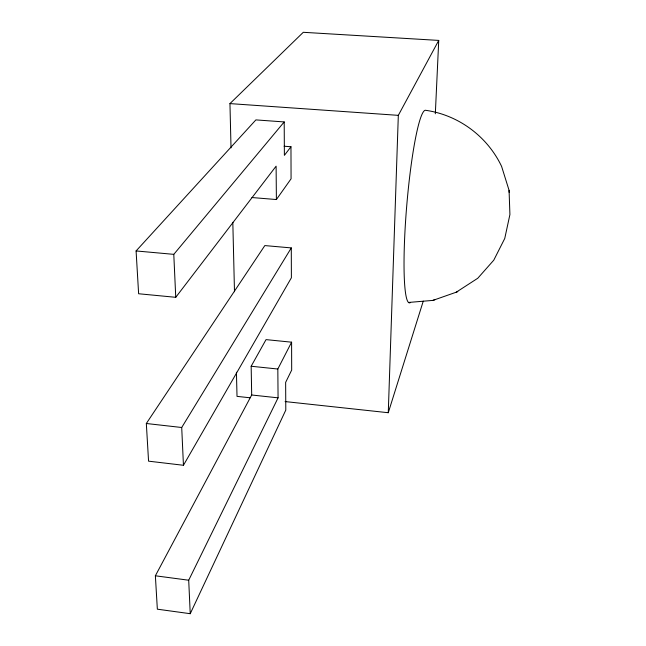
<?xml version="1.0" encoding="UTF-8"?>
<svg xmlns="http://www.w3.org/2000/svg" width="646" height="646" viewBox="0 0 646 646"><rect width="100%" height="100%" fill="white"/><g stroke="black" fill="none" stroke-linecap="round" stroke-linejoin="round"><path stroke-width="0.97" d="M285.096 401.57L388.27 412.721L398.324 115.351L438.739 40.415L303.289 32.3L229.952 103.602L231.018 147.869M435.323 113.777L438.739 40.415M388.27 412.721L423.259 301.149M190.239 613.7L285.798 410.081L285.645 382.384L291.685 370.053L291.596 342.186L266.031 339.618L251.165 366.25L251.69 394.997L155.371 575.788L157.349 609.186L190.239 613.7L188.705 580.221L278.071 397.839L277.828 369.019L291.596 342.186M183.448 465.282L291.386 277.772L291.289 247.911L264.828 245.577L146.327 423.501L148.564 461.163L183.448 465.282L181.712 427.499L291.289 247.911M251.94 197.539L276.391 199.541L291.071 178.813L290.966 146.747L284.111 146.23M290.966 146.747L284.385 155.347L284.2 121.933L255.889 119.898L136.088 250.947L138.624 293.752L175.752 297.313L276.108 166.159L276.391 199.541M175.752 297.313L173.79 254.354L284.2 121.933M456.157 292.25L477.757 278.264L493.778 260.168L504.752 238.471L509.912 214.561L509.072 190.336L501.595 166.385C487.359 136.346 458.289 114.835 425.334 110.256A96.65 10.772 -85.2 0 0 406.31 210.943A96.65 10.772 -85.2 0 0 410.371 302.578M408.498 302.457L432.901 300.39L435.186 299.566M432.901 300.39L457.796 291.661M229.952 103.602L398.324 115.351M136.088 250.947L173.79 254.354M251.165 366.25L277.828 369.019M251.69 394.997L278.071 397.839M250.042 397.783L237.017 396.369L236.436 372.225M146.327 423.501L181.712 427.499M155.371 575.788L188.705 580.221M509.072 190.336L509.137 192.306M232.818 222.321L234.49 291.742"/></g></svg>
